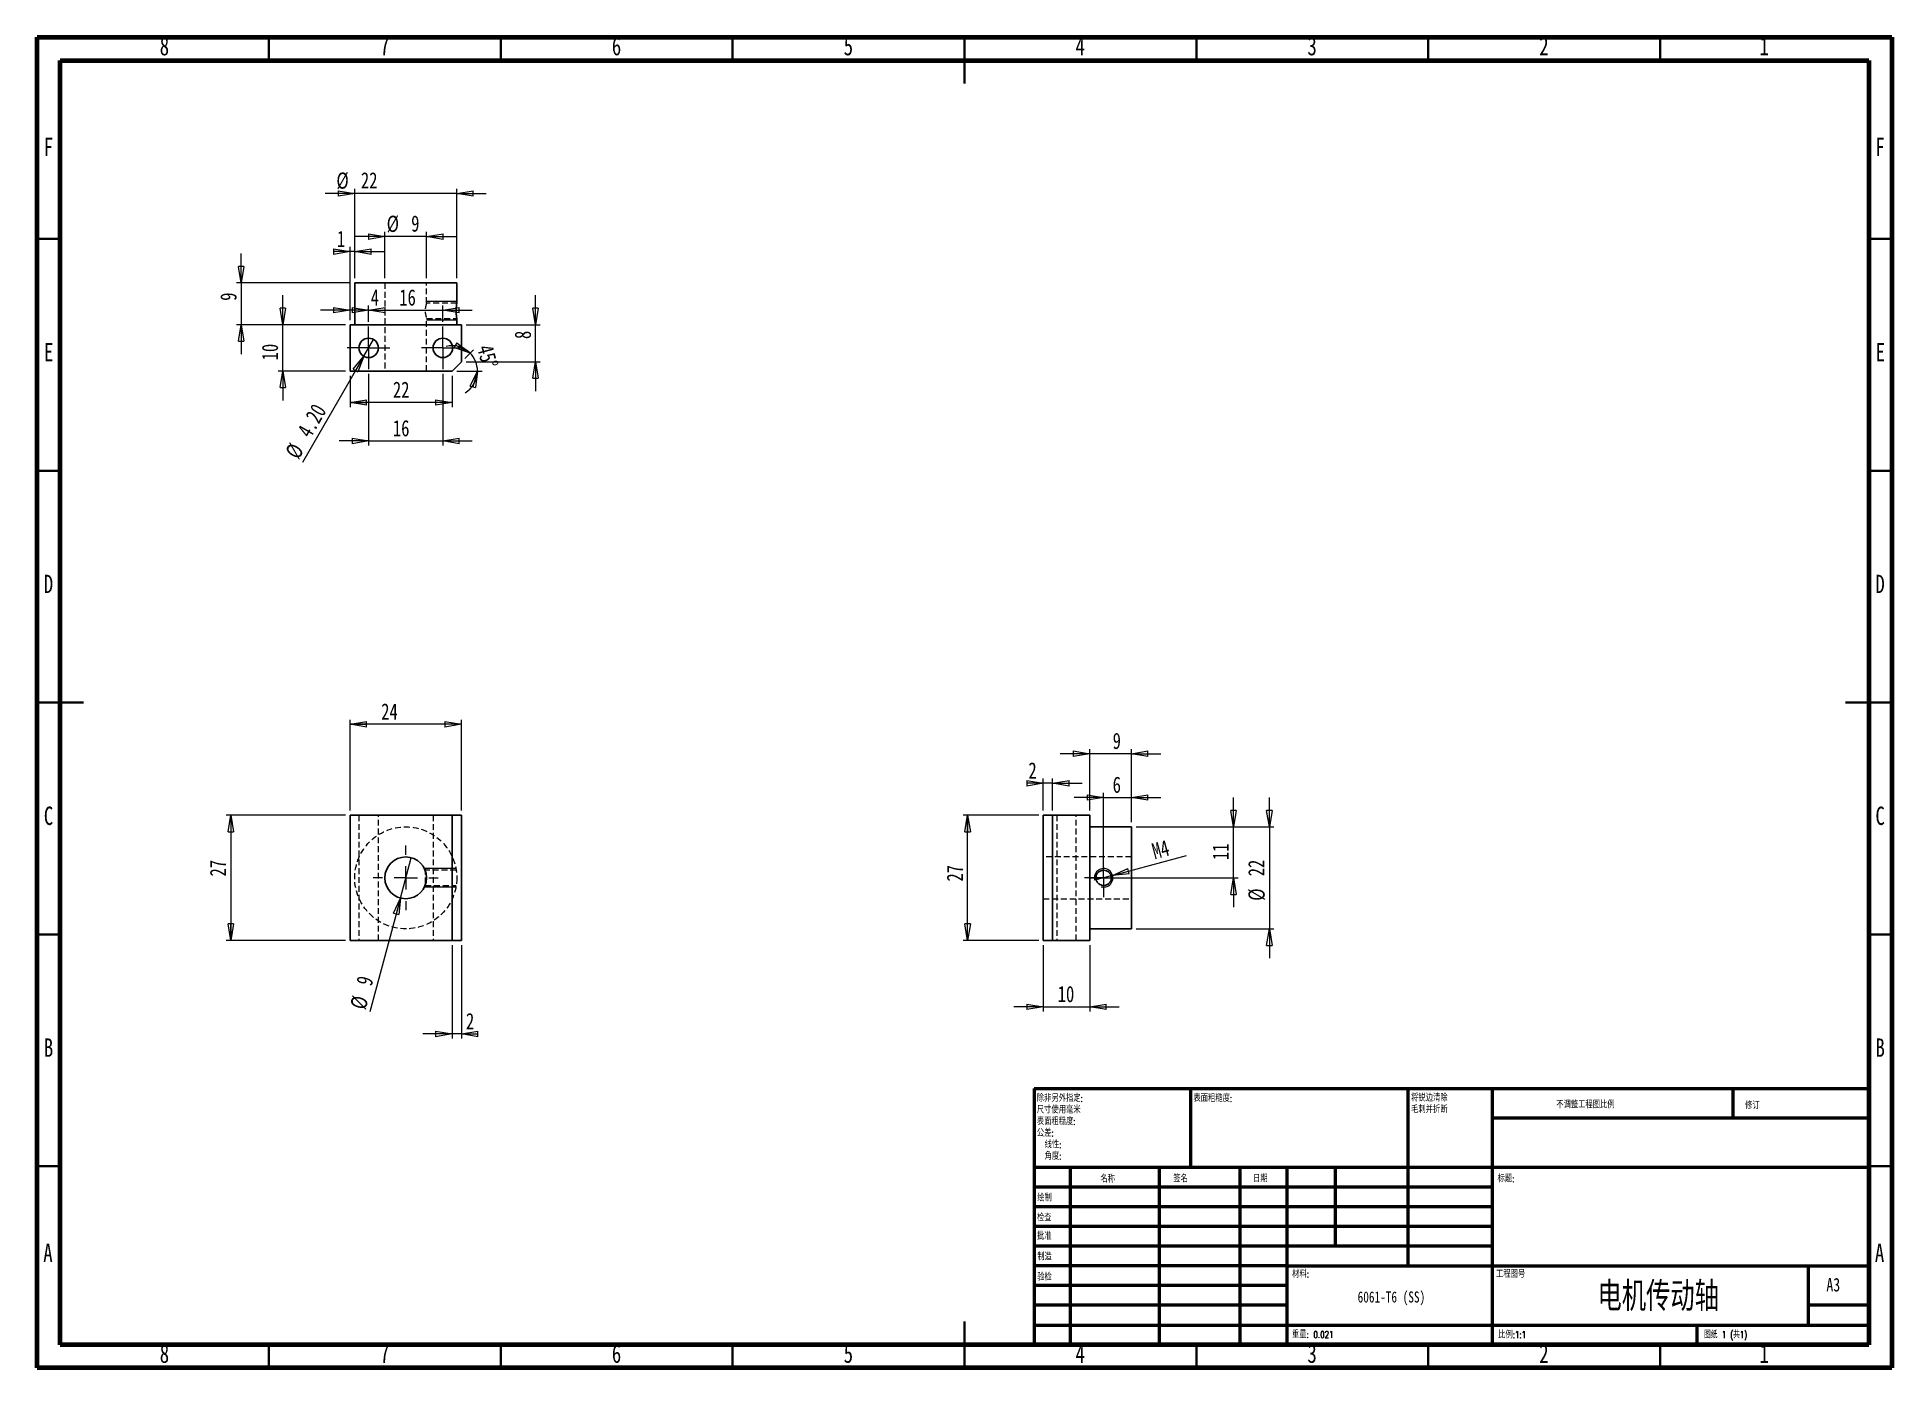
# Model space of a CAD drawing. Header units: millimetres. Extents: x 15 to 415, y 5 to 292.
import ezdxf

# ---------------------------------------------------------------- set-up
doc = ezdxf.new("R2010")
doc.units = ezdxf.units.MM
doc.linetypes.add('CENTERX2', pattern=[20.32, 12.7, -2.54, 2.54, -2.54])
doc.linetypes.add('HIDDEN', pattern=[1.905, 1.27, -0.635])
doc.styles.add('SLDTEXTSTYLE0', font='TXT', dxfattribs={"width": 0.75, "bigfont": 'bigfont'})
doc.styles.add('SLDTEXTSTYLE1', font='TXT', dxfattribs={"width": 0.694444, "bigfont": 'bigfont'})
doc.styles.add('SLDTEXTSTYLE2', font='TXT', dxfattribs={"width": 0.75})
doc.dimstyles.new('SLDDIMSTYLE0', dxfattribs={"dimtxt": 3.5, "dimasz": 3.556, "dimexe": 0, "dimexo": 0.0625, "dimgap": 0.875, "dimtad": 1, "dimrnd": 1e-09, "dimzin": 12, "dimdsep": 46, "dimtxsty": 'SLDTEXTSTYLE2', "dimblk1": 'CLOSED', "dimblk2": 'CLOSED', "dimsah": 1, "dimcen": 0.09, "dimadec": 0, "dimazin": 3, "dimtfac": 1, "dimtofl": 0, "dimtmove": 0, "dimatfit": 3, "dimldrblk": 'CLOSED', "dimfxl": 1, "dimfrac": 2, "dimtolj": 1, "dimtzin": 12, "dimarcsym": 0})
doc.dimstyles.new('SLDDIMSTYLE1', dxfattribs={"dimtxt": 3.5, "dimasz": 3.556, "dimexe": 0, "dimexo": 0.0625, "dimgap": 0.875, "dimtad": 1, "dimrnd": 1e-09, "dimzin": 12, "dimdsep": 46, "dimtxsty": 'SLDTEXTSTYLE2', "dimblk1": 'CLOSED', "dimblk2": 'CLOSED', "dimsah": 1, "dimcen": 0.09, "dimadec": 0, "dimazin": 3, "dimtfac": 1, "dimtmove": 0, "dimatfit": 0, "dimldrblk": 'CLOSED', "dimfxl": 1, "dimfrac": 2, "dimtolj": 1, "dimtzin": 12, "dimarcsym": 0})
doc.dimstyles.new('SLDDIMSTYLE2', dxfattribs={"dimtxt": 3.5, "dimasz": 3.556, "dimexe": 0, "dimexo": 0.0625, "dimgap": 0.875, "dimtad": 1, "dimrnd": 1e-09, "dimzin": 12, "dimdsep": 46, "dimtxsty": 'SLDTEXTSTYLE2', "dimblk1": 'NONE', "dimblk2": 'CLOSED', "dimsah": 1, "dimcen": 0, "dimadec": 0, "dimazin": 3, "dimtfac": 1, "dimtmove": 0, "dimatfit": 3, "dimldrblk": 'NONE', "dimfxl": 1, "dimfrac": 2, "dimtolj": 1, "dimtzin": 12, "dimarcsym": 0})
doc.dimstyles.new('SLDDIMSTYLE3', dxfattribs={"dimtxt": 3.5, "dimasz": 3.556, "dimexe": 0, "dimexo": 0.0625, "dimgap": 0.875, "dimtad": 1, "dimrnd": 1e-09, "dimzin": 4, "dimdsep": 46, "dimtxsty": 'SLDTEXTSTYLE2', "dimblk1": 'NONE', "dimblk2": 'CLOSED', "dimsah": 1, "dimcen": 0, "dimadec": 0, "dimazin": 1, "dimtfac": 1, "dimtmove": 0, "dimatfit": 3, "dimldrblk": 'NONE', "dimfxl": 1, "dimfrac": 2, "dimtolj": 1, "dimtzin": 12, "dimarcsym": 0})
doc.dimstyles.new('SLDDIMSTYLE4', dxfattribs={"dimtxt": 3.5, "dimasz": 3.556, "dimexe": 0, "dimexo": 0.0625, "dimgap": 0.875, "dimtad": 1, "dimdec": 4, "dimzin": 12, "dimdsep": 46, "dimtxsty": 'SLDTEXTSTYLE2', "dimblk1": 'CLOSED', "dimblk2": 'CLOSED', "dimsah": 1, "dimcen": 0.09, "dimazin": 3, "dimtfac": 1, "dimtofl": 0, "dimtmove": 0, "dimatfit": 3, "dimldrblk": 'CLOSED', "dimfxl": 1, "dimfrac": 2, "dimtolj": 1, "dimtzin": 12, "dimarcsym": 0})
doc.dimstyles.new('SLDDIMSTYLE5', dxfattribs={"dimtxt": 3.5, "dimasz": 3.556, "dimexe": 0, "dimexo": 0.0625, "dimgap": 0.875, "dimtad": 1, "dimrnd": 1e-09, "dimzin": 12, "dimdsep": 46, "dimtxsty": 'SLDTEXTSTYLE2', "dimblk1": 'NONE', "dimblk2": 'CLOSED', "dimsah": 1, "dimcen": 0, "dimadec": 0, "dimazin": 3, "dimtfac": 1, "dimtmove": 0, "dimatfit": 3, "dimldrblk": 'NONE', "dimfxl": 1, "dimfrac": 2, "dimtolj": 1, "dimtzin": 12, "dimarcsym": 0})

# ---------------------------------------------------------------- blocks, each defined once
blk = doc.blocks.new('SW_NOTE_0')
at = {"color": 0, "linetype": 'Continuous', "lineweight": 0, "char_height": 1.5, "attachment_point": 1, "style": 'SLDTEXTSTYLE0'}
for s, insert in [('\\M+18F9C\\M+194F1另\\M+18A4F\\M+18E77\\M+192E8:', (0, 1.93)), ('\\M+1955C\\M+196CA\\M+19165糙\\M+19378:', (0, -3.07)), ('\\M+18EDA\\M+190A1\\M+18E67\\M+19770\\M+19F7C\\M+195C4', (0, -0.57)), ('\\M+18CF6\\M+18DB7:', (0, -5.57)), ('线\\M+190AB:', (1.69, -8.07)), ('\\M+18A70\\M+19378:', (1.69, -10.57))]:
    blk.add_mtext(s, dxfattribs=dict(at, insert=insert))
blk = doc.blocks.new('SW_NOTE_1')
at = {"color": 0, "linetype": 'Continuous', "lineweight": 0, "char_height": 1.5, "attachment_point": 1, "style": 'SLDTEXTSTYLE0'}
for s, insert in [('\\M+18FAB锐边\\M+190B4\\M+18F9C', (0, 1.93)), ('\\M+196D1\\M+18E68\\M+19BF3\\M+190DC\\M+19266', (0, -0.57))]:
    blk.add_mtext(s, dxfattribs=dict(at, insert=insert))
blk = doc.blocks.new('_Closed')
at = {"color": 0, "linetype": 'ByBlock', "lineweight": -2}
for p, q in [((-1, 0.166667), (0, 0)), ((-1, 0.166667), (-1, -0.166667)), ((0, 0), (-1, -0.166667)), ((0, 0), (-1, 0))]:
    blk.add_line(p, q, dxfattribs=at)
blk = doc.blocks.new('_D')
at = {"color": 7, "linetype": 'Continuous', "lineweight": 18}
for p, q in [((81.5, 124.19), (55.78, 124.19)), ((56.78, 124.19), (56.78, 97.19)), ((81.5, 97.19), (55.78, 97.19))]:
    blk.add_line(p, q, dxfattribs=at)
at = {"color": 7, "linetype": 'Continuous', "lineweight": 18, "xscale": 3.556, "yscale": 3.556}
for p, rotation in [((56.78, 124.19, -0.5), 90), ((56.78, 97.19, -0.5), 270)]:
    blk.add_blockref('_Closed', p, dxfattribs=dict(at, rotation=rotation))
at = {"color": 7, "linetype": 'Continuous', "lineweight": 18, "insert": (52.26, 110.98), "char_height": 3.5, "attachment_point": 1, "rotation": 90, "style": 'SLDTEXTSTYLE2'}
blk.add_mtext('27', dxfattribs=at)
blk = doc.blocks.new('_D_1')
at = {"color": 7, "linetype": 'Continuous', "lineweight": 18}
for p, q in [((82.5, 125.19), (82.5, 144.8)), ((106.5, 125.19), (106.5, 144.8)), ((106.5, 143.8), (82.5, 143.8))]:
    blk.add_line(p, q, dxfattribs=at)
at = {"color": 7, "linetype": 'Continuous', "lineweight": 18, "xscale": 3.556, "yscale": 3.556, "rotation": 180}
blk.add_blockref('_Closed', (82.5, 143.8, -0.5), dxfattribs=at)
at = {"color": 7, "linetype": 'Continuous', "lineweight": 18, "xscale": 3.556, "yscale": 3.556}
blk.add_blockref('_Closed', (106.5, 143.8, -0.5), dxfattribs=at)
at = {"color": 7, "linetype": 'Continuous', "lineweight": 18, "insert": (89.21, 148.31), "char_height": 3.5, "attachment_point": 1, "style": 'SLDTEXTSTYLE2'}
blk.add_mtext('24', dxfattribs=at)
blk = doc.blocks.new('_D_2')
at = {"color": 7, "linetype": 'Continuous', "lineweight": 18}
for p, q in [((104.5, 96.19), (104.5, 76.03)), ((106.5, 96.19), (106.5, 76.03)), ((104.5, 77.03), (98.15, 77.03)), ((106.5, 77.03), (104.5, 77.03)), ((106.5, 77.03), (110.08, 77.03))]:
    blk.add_line(p, q, dxfattribs=at)
at = {"color": 7, "linetype": 'Continuous', "lineweight": 18, "xscale": 3.556, "yscale": 3.556}
blk.add_blockref('_Closed', (104.5, 77.03, -0.5), dxfattribs=at)
at = {"color": 7, "linetype": 'Continuous', "lineweight": 18, "xscale": 3.556, "yscale": 3.556, "rotation": 180}
blk.add_blockref('_Closed', (106.5, 77.03, -0.5), dxfattribs=at)
at = {"color": 7, "linetype": 'Continuous', "lineweight": 18, "insert": (107.49, 81.54), "char_height": 3.5, "attachment_point": 1, "style": 'SLDTEXTSTYLE2'}
blk.add_mtext('2', dxfattribs=at)
blk = doc.blocks.new('_D_3')
at = {"color": 7, "linetype": 'Continuous', "lineweight": 18}
for q in [(95.66, 115.04), (86.76, 81.82)]:
    blk.add_line((93.34, 106.34), q, dxfattribs=at)
at = {"color": 7, "linetype": 'Continuous', "lineweight": 18, "xscale": 3.556, "yscale": 3.556, "rotation": 75}
blk.add_blockref('_Closed', (93.34, 106.34, -0.5), dxfattribs=at)
at = {"color": 7, "linetype": 'Continuous', "lineweight": 18, "char_height": 3.5, "attachment_point": 1, "rotation": 75, "style": 'SLDTEXTSTYLE2'}
for s, insert in [('9', (83.74, 88.09)), ('%%c', (82.42, 82.98))]:
    blk.add_mtext(s, dxfattribs=dict(at, insert=insert))
blk = doc.blocks.new('_None')
blk = doc.blocks.new('SW_CENTERMARKSYMBOL_0')
at = {"color": 0, "linetype": 'Continuous', "lineweight": 0}
for p, q in [((0, 5), (0, 7)), ((-5, 0), (-7, 0)), ((0, 0), (-2.5, 0)), ((0, 0), (0, 2.5)), ((0, 0), (0, -2.5)), ((0, 0), (2.5, 0)), ((5, 0), (7, 0)), ((0, -5), (0, -7))]:
    blk.add_line(p, q, dxfattribs=at)
blk = doc.blocks.new('_D_4')
at = {"color": 7, "linetype": 'Continuous', "lineweight": 18}
for p, q in [((90, 248.99), (83.65, 248.99)), ((90, 239.99), (90, 249.99)), ((99, 248.99), (90, 248.99)), ((99, 239.99), (99, 249.99)), ((99, 248.99), (105.35, 248.99))]:
    blk.add_line(p, q, dxfattribs=at)
at = {"color": 7, "linetype": 'Continuous', "lineweight": 18, "xscale": 3.556, "yscale": 3.556}
blk.add_blockref('_Closed', (90, 248.99), dxfattribs=at)
at = {"color": 7, "linetype": 'Continuous', "lineweight": 18, "xscale": 3.556, "yscale": 3.556, "rotation": 180}
blk.add_blockref('_Closed', (99, 248.99), dxfattribs=at)
at = {"color": 7, "linetype": 'Continuous', "lineweight": 18, "char_height": 3.5, "attachment_point": 1, "style": 'SLDTEXTSTYLE2'}
for s, insert in [('%%c', (90.39, 253.5)), ('9', (95.67, 253.56))]:
    blk.add_mtext(s, dxfattribs=dict(at, insert=insert))
blk = doc.blocks.new('_D_5')
at = {"color": 7, "linetype": 'Continuous', "lineweight": 18}
for p, q in [((83.5, 258.3), (77.15, 258.3)), ((83.5, 239.99), (83.5, 259.3)), ((105.5, 258.3), (83.5, 258.3)), ((105.5, 239.99), (105.5, 259.3)), ((105.5, 258.3), (111.85, 258.3))]:
    blk.add_line(p, q, dxfattribs=at)
at = {"color": 7, "linetype": 'Continuous', "lineweight": 18, "xscale": 3.556, "yscale": 3.556}
blk.add_blockref('_Closed', (83.5, 258.3), dxfattribs=at)
at = {"color": 7, "linetype": 'Continuous', "lineweight": 18, "xscale": 3.556, "yscale": 3.556, "rotation": 180}
blk.add_blockref('_Closed', (105.5, 258.3), dxfattribs=at)
at = {"color": 7, "linetype": 'Continuous', "lineweight": 18, "char_height": 3.5, "attachment_point": 1, "style": 'SLDTEXTSTYLE2'}
for s, insert in [('%%c', (79.55, 262.82)), ('22', (84.83, 262.87))]:
    blk.add_mtext(s, dxfattribs=dict(at, insert=insert))
blk = doc.blocks.new('_D_6')
at = {"color": 7, "linetype": 'Continuous', "lineweight": 18}
for p, q in [((59.02, 238.99), (59.02, 245.34)), ((82.5, 238.99), (58.02, 238.99)), ((59.02, 238.99), (59.02, 229.99)), ((81.5, 229.99), (58.02, 229.99)), ((59.02, 229.99), (59.02, 223.64))]:
    blk.add_line(p, q, dxfattribs=at)
at = {"color": 7, "linetype": 'Continuous', "lineweight": 18, "xscale": 3.556, "yscale": 3.556}
for p, rotation in [((59.02, 238.99), 270), ((59.02, 229.99), 90)]:
    blk.add_blockref('_Closed', p, dxfattribs=dict(at, rotation=rotation))
at = {"color": 7, "linetype": 'Continuous', "lineweight": 18, "insert": (54.51, 235.14), "char_height": 3.5, "attachment_point": 1, "rotation": 90, "style": 'SLDTEXTSTYLE2'}
blk.add_mtext('9', dxfattribs=at)
blk = doc.blocks.new('_D_7')
at = {"color": 7, "linetype": 'Continuous', "lineweight": 18}
for p, q in [((67.98, 229.99), (67.98, 236.34)), ((81.5, 229.99), (66.98, 229.99)), ((67.98, 219.99), (67.98, 229.99)), ((81.5, 219.99), (66.98, 219.99)), ((67.98, 219.99), (67.98, 213.64))]:
    blk.add_line(p, q, dxfattribs=at)
at = {"color": 7, "linetype": 'Continuous', "lineweight": 18, "xscale": 3.556, "yscale": 3.556}
for p, rotation in [((67.98, 229.99), 270), ((67.98, 219.99), 90)]:
    blk.add_blockref('_Closed', p, dxfattribs=dict(at, rotation=rotation))
at = {"color": 7, "linetype": 'Continuous', "lineweight": 18, "insert": (63.46, 222.3), "char_height": 3.5, "attachment_point": 1, "rotation": 90, "style": 'SLDTEXTSTYLE2'}
blk.add_mtext('10', dxfattribs=at)
blk = doc.blocks.new('_D_8')
at = {"color": 7, "linetype": 'Continuous', "lineweight": 18}
for q in [(87.55, 226.81), (72.21, 200.24)]:
    blk.add_line((85.45, 223.17), q, dxfattribs=at)
at = {"color": 7, "linetype": 'Continuous', "lineweight": 18, "xscale": 3.556, "yscale": 3.556, "rotation": 60}
blk.add_blockref('_Closed', (85.45, 223.17), dxfattribs=at)
at = {"color": 7, "linetype": 'Continuous', "lineweight": 18, "char_height": 3.5, "attachment_point": 1, "rotation": 60, "style": 'SLDTEXTSTYLE2'}
for s, insert in [('4.20', (70.92, 207.08)), ('%%c', (68.32, 202.48))]:
    blk.add_mtext(s, dxfattribs=dict(at, insert=insert))
blk = doc.blocks.new('_D_9')
at = {"color": 7, "linetype": 'Continuous', "lineweight": 18}
for p, q in [((86.5, 219.39), (86.5, 203.91)), ((102.5, 219.39), (102.5, 203.91)), ((86.5, 204.91), (80.15, 204.91)), ((86.5, 204.91), (102.5, 204.91)), ((102.5, 204.91), (108.85, 204.91))]:
    blk.add_line(p, q, dxfattribs=at)
at = {"color": 7, "linetype": 'Continuous', "lineweight": 18, "xscale": 3.556, "yscale": 3.556}
blk.add_blockref('_Closed', (86.5, 204.91), dxfattribs=at)
at = {"color": 7, "linetype": 'Continuous', "lineweight": 18, "xscale": 3.556, "yscale": 3.556, "rotation": 180}
blk.add_blockref('_Closed', (102.5, 204.91), dxfattribs=at)
at = {"color": 7, "linetype": 'Continuous', "lineweight": 18, "insert": (91.73, 209.42), "char_height": 3.5, "attachment_point": 1, "style": 'SLDTEXTSTYLE2'}
blk.add_mtext('16', dxfattribs=at)
blk = doc.blocks.new('_D_10')
at = {"color": 7, "linetype": 'Continuous', "lineweight": 18}
for p, q in [((82.5, 218.99), (82.5, 212.21)), ((104.5, 218.99), (104.5, 212.21)), ((104.5, 213.21), (82.5, 213.21))]:
    blk.add_line(p, q, dxfattribs=at)
at = {"color": 7, "linetype": 'Continuous', "lineweight": 18, "xscale": 3.556, "yscale": 3.556, "rotation": 180}
blk.add_blockref('_Closed', (82.5, 213.21), dxfattribs=at)
at = {"color": 7, "linetype": 'Continuous', "lineweight": 18, "xscale": 3.556, "yscale": 3.556}
blk.add_blockref('_Closed', (104.5, 213.21), dxfattribs=at)
at = {"color": 7, "linetype": 'Continuous', "lineweight": 18, "insert": (91.73, 217.72), "char_height": 3.5, "attachment_point": 1, "style": 'SLDTEXTSTYLE2'}
blk.add_mtext('22', dxfattribs=at)
blk = doc.blocks.new('_D_11')
at = {"color": 7, "linetype": 'Continuous', "lineweight": 18}
for p, q in [((82.5, 245.75), (79.66, 245.75)), ((82.5, 230.99), (82.5, 246.75)), ((83.5, 245.75), (82.5, 245.75)), ((83.5, 239.99), (83.5, 246.75)), ((83.5, 245.75), (89.85, 245.75))]:
    blk.add_line(p, q, dxfattribs=at)
at = {"color": 7, "linetype": 'Continuous', "lineweight": 18, "xscale": 3.556, "yscale": 3.556}
blk.add_blockref('_Closed', (82.5, 245.75), dxfattribs=at)
at = {"color": 7, "linetype": 'Continuous', "lineweight": 18, "xscale": 3.556, "yscale": 3.556, "rotation": 180}
blk.add_blockref('_Closed', (83.5, 245.75), dxfattribs=at)
at = {"color": 7, "linetype": 'Continuous', "lineweight": 18, "insert": (79.66, 250.26), "char_height": 3.5, "attachment_point": 1, "style": 'SLDTEXTSTYLE2'}
blk.add_mtext('1', dxfattribs=at)
blk = doc.blocks.new('_D_12')
at = {"color": 7, "linetype": 'Continuous', "lineweight": 18}
for p, q in [((82.5, 233.11), (76.15, 233.11)), ((82.5, 230.99), (82.5, 234.11)), ((86.5, 233.11), (82.5, 233.11)), ((86.5, 230.59), (86.5, 234.11)), ((86.5, 233.11), (89.54, 233.11))]:
    blk.add_line(p, q, dxfattribs=at)
at = {"color": 7, "linetype": 'Continuous', "lineweight": 18, "xscale": 3.556, "yscale": 3.556}
blk.add_blockref('_Closed', (82.5, 233.11), dxfattribs=at)
at = {"color": 7, "linetype": 'Continuous', "lineweight": 18, "xscale": 3.556, "yscale": 3.556, "rotation": 180}
blk.add_blockref('_Closed', (86.5, 233.11), dxfattribs=at)
at = {"color": 7, "linetype": 'Continuous', "lineweight": 18, "insert": (86.96, 237.62), "char_height": 3.5, "attachment_point": 1, "style": 'SLDTEXTSTYLE2'}
blk.add_mtext('4', dxfattribs=at)
blk = doc.blocks.new('_D_13')
at = {"color": 7, "linetype": 'Continuous', "lineweight": 18}
for p, q in [((86.5, 233.11), (80.15, 233.11)), ((86.5, 230.59), (86.5, 234.11)), ((86.5, 233.11), (102.5, 233.11)), ((102.5, 230.59), (102.5, 234.11)), ((102.5, 233.11), (108.85, 233.11))]:
    blk.add_line(p, q, dxfattribs=at)
at = {"color": 7, "linetype": 'Continuous', "lineweight": 18, "xscale": 3.556, "yscale": 3.556}
blk.add_blockref('_Closed', (86.5, 233.11), dxfattribs=at)
at = {"color": 7, "linetype": 'Continuous', "lineweight": 18, "xscale": 3.556, "yscale": 3.556, "rotation": 180}
blk.add_blockref('_Closed', (102.5, 233.11), dxfattribs=at)
at = {"color": 7, "linetype": 'Continuous', "lineweight": 18, "insert": (93.11, 237.62), "char_height": 3.5, "attachment_point": 1, "style": 'SLDTEXTSTYLE2'}
blk.add_mtext('16', dxfattribs=at)
blk = doc.blocks.new('_D_14')
at = {"color": 7, "linetype": 'Continuous', "lineweight": 18}
for p, q in [((107.21, 222.7), (109.08, 224.57)), ((105.5, 219.99), (110.97, 219.99))]:
    blk.add_line(p, q, dxfattribs=at)
for start, end in [(45, 103.937), (0, 45), (301.063, 0)]:
    blk.add_arc((104.5, 219.99), 5.47, start, end, dxfattribs=at)
at = {"color": 7, "linetype": 'Continuous', "lineweight": 18, "xscale": 3.556, "yscale": 3.556}
for p, rotation in [((108.37, 223.86), 331.5095038162), ((109.97, 219.99), 73.4904961838)]:
    blk.add_blockref('_Closed', p, dxfattribs=dict(at, rotation=rotation))
at = {"color": 7, "linetype": 'Continuous', "lineweight": 18, "insert": (113.24, 225.96), "char_height": 3.5, "attachment_point": 1, "rotation": 284.9109, "style": 'SLDTEXTSTYLE2'}
blk.add_mtext('45°', dxfattribs=at)
blk = doc.blocks.new('_D_15')
at = {"color": 7, "linetype": 'Continuous', "lineweight": 18}
for p, q in [((122.5, 229.99), (122.5, 236.34)), ((107.5, 229.99), (123.5, 229.99)), ((122.5, 221.99), (122.5, 229.99)), ((107.5, 221.99), (123.5, 221.99)), ((122.5, 221.99), (122.5, 215.64))]:
    blk.add_line(p, q, dxfattribs=at)
at = {"color": 7, "linetype": 'Continuous', "lineweight": 18, "xscale": 3.556, "yscale": 3.556}
for p, rotation in [((122.5, 229.99), 270), ((122.5, 221.99), 90)]:
    blk.add_blockref('_Closed', p, dxfattribs=dict(at, rotation=rotation))
at = {"color": 7, "linetype": 'Continuous', "lineweight": 18, "insert": (117.99, 226.89), "char_height": 3.5, "attachment_point": 1, "rotation": 90, "style": 'SLDTEXTSTYLE2'}
blk.add_mtext('8', dxfattribs=at)
blk = doc.blocks.new('SW_CENTERMARKSYMBOL_1')
at = {"color": 0, "linetype": 'Continuous', "lineweight": 0}
for p, q in [((0, 2.5), (0, 4.6)), ((-2.5, 0), (-4.6, 0)), ((0, 0), (-2.5, 0)), ((0, 0), (0, 2.5)), ((0, 0), (0, -2.5)), ((0, 0), (2.5, 0)), ((2.5, 0), (4.6, 0)), ((0, -2.5), (0, -4.6))]:
    blk.add_line(p, q, dxfattribs=at)
blk = doc.blocks.new('SW_CENTERMARKSYMBOL_2')
at = {"color": 0, "linetype": 'Continuous', "lineweight": 0}
for p, q in [((0, 2.5), (0, 4.6)), ((-2.5, 0), (-4.6, 0)), ((0, 0), (-2.5, 0)), ((0, 0), (0, 2.5)), ((0, 0), (0, -2.5)), ((0, 0), (2.5, 0)), ((2.5, 0), (4.6, 0)), ((0, -2.5), (0, -4.6))]:
    blk.add_line(p, q, dxfattribs=at)
blk = doc.blocks.new('_D_16')
at = {"color": 7, "linetype": 'Continuous', "lineweight": 18}
for p, q in [((242, 137.47), (235.65, 137.47)), ((242, 125.19), (242, 138.47)), ((251, 137.47), (242, 137.47)), ((251, 122.69), (251, 138.47)), ((251, 137.47), (257.35, 137.47))]:
    blk.add_line(p, q, dxfattribs=at)
at = {"color": 7, "linetype": 'Continuous', "lineweight": 18, "xscale": 3.556, "yscale": 3.556}
blk.add_blockref('_Closed', (242, 137.47), dxfattribs=at)
at = {"color": 7, "linetype": 'Continuous', "lineweight": 18, "xscale": 3.556, "yscale": 3.556, "rotation": 180}
blk.add_blockref('_Closed', (251, 137.47), dxfattribs=at)
at = {"color": 7, "linetype": 'Continuous', "lineweight": 18, "insert": (246.95, 141.98), "char_height": 3.5, "attachment_point": 1, "style": 'SLDTEXTSTYLE2'}
blk.add_mtext('9', dxfattribs=at)
blk = doc.blocks.new('_D_17')
at = {"color": 7, "linetype": 'Continuous', "lineweight": 18}
for p, q in [((280.74, 121.69), (280.74, 128.04)), ((252, 121.69), (281.74, 121.69)), ((280.74, 121.69), (280.74, 99.69)), ((252, 99.69), (281.74, 99.69)), ((280.74, 99.69), (280.74, 93.34))]:
    blk.add_line(p, q, dxfattribs=at)
at = {"color": 7, "linetype": 'Continuous', "lineweight": 18, "xscale": 3.556, "yscale": 3.556}
for p, rotation in [((280.74, 121.69), 270), ((280.74, 99.69), 90)]:
    blk.add_blockref('_Closed', p, dxfattribs=dict(at, rotation=rotation))
at = {"color": 7, "linetype": 'Continuous', "lineweight": 18, "char_height": 3.5, "attachment_point": 1, "rotation": 90, "style": 'SLDTEXTSTYLE2'}
for s, insert in [('22', (276.18, 111.03)), ('%%c', (276.23, 105.75))]:
    blk.add_mtext(s, dxfattribs=dict(at, insert=insert))
blk = doc.blocks.new('_D_18')
at = {"color": 7, "linetype": 'Continuous', "lineweight": 18}
for q in [(262.91, 115.49), (243.07, 110.17)]:
    blk.add_line((246.93, 111.21), q, dxfattribs=at)
at = {"color": 7, "linetype": 'Continuous', "lineweight": 18, "xscale": 3.556, "yscale": 3.556, "rotation": 195}
blk.add_blockref('_Closed', (246.93, 111.21), dxfattribs=at)
at = {"color": 7, "linetype": 'Continuous', "lineweight": 18, "insert": (255.12, 118.03), "char_height": 3.5, "attachment_point": 1, "rotation": 15, "style": 'SLDTEXTSTYLE2'}
blk.add_mtext('M4', dxfattribs=at)
blk = doc.blocks.new('_D_19')
at = {"color": 7, "linetype": 'Continuous', "lineweight": 18}
for p, q in [((273, 121.69), (273, 128.04)), ((252, 121.69), (274, 121.69)), ((273, 110.69), (273, 121.69)), ((246, 110.69), (274, 110.69)), ((273, 110.69), (273, 104.34))]:
    blk.add_line(p, q, dxfattribs=at)
at = {"color": 7, "linetype": 'Continuous', "lineweight": 18, "xscale": 3.556, "yscale": 3.556}
for p, rotation in [((273, 121.69), 270), ((273, 110.69), 90)]:
    blk.add_blockref('_Closed', p, dxfattribs=dict(at, rotation=rotation))
at = {"color": 7, "linetype": 'Continuous', "lineweight": 18, "insert": (268.49, 114.53), "char_height": 3.5, "attachment_point": 1, "rotation": 90, "style": 'SLDTEXTSTYLE2'}
blk.add_mtext('11', dxfattribs=at)
blk = doc.blocks.new('_D_20')
at = {"color": 7, "linetype": 'Continuous', "lineweight": 18}
for p, q in [((245, 128.02), (238.65, 128.02)), ((245, 111.69), (245, 129.02)), ((245, 128.02), (251, 128.02)), ((251, 122.69), (251, 129.02)), ((251, 128.02), (257.35, 128.02))]:
    blk.add_line(p, q, dxfattribs=at)
at = {"color": 7, "linetype": 'Continuous', "lineweight": 18, "xscale": 3.556, "yscale": 3.556}
blk.add_blockref('_Closed', (245, 128.02), dxfattribs=at)
at = {"color": 7, "linetype": 'Continuous', "lineweight": 18, "xscale": 3.556, "yscale": 3.556, "rotation": 180}
blk.add_blockref('_Closed', (251, 128.02), dxfattribs=at)
at = {"color": 7, "linetype": 'Continuous', "lineweight": 18, "insert": (246.95, 132.53), "char_height": 3.5, "attachment_point": 1, "style": 'SLDTEXTSTYLE2'}
blk.add_mtext('6', dxfattribs=at)
blk = doc.blocks.new('_D_21')
at = {"color": 7, "linetype": 'Continuous', "lineweight": 18}
for p, q in [((232, 96.19), (232, 81.87)), ((242, 96.19), (242, 81.87)), ((232, 82.87), (225.65, 82.87)), ((232, 82.87), (242, 82.87)), ((242, 82.87), (248.35, 82.87))]:
    blk.add_line(p, q, dxfattribs=at)
at = {"color": 7, "linetype": 'Continuous', "lineweight": 18, "xscale": 3.556, "yscale": 3.556}
blk.add_blockref('_Closed', (232, 82.87), dxfattribs=at)
at = {"color": 7, "linetype": 'Continuous', "lineweight": 18, "xscale": 3.556, "yscale": 3.556, "rotation": 180}
blk.add_blockref('_Closed', (242, 82.87), dxfattribs=at)
at = {"color": 7, "linetype": 'Continuous', "lineweight": 18, "insert": (235.1, 87.38), "char_height": 3.5, "attachment_point": 1, "style": 'SLDTEXTSTYLE2'}
blk.add_mtext('10', dxfattribs=at)
blk = doc.blocks.new('_D_22')
at = {"color": 7, "linetype": 'Continuous', "lineweight": 18}
for p, q in [((232, 125.19), (232, 132.09)), ((234, 125.19), (234, 132.09)), ((232, 131.09), (228.78, 131.09)), ((234, 131.09), (232, 131.09)), ((234, 131.09), (240.35, 131.09))]:
    blk.add_line(p, q, dxfattribs=at)
at = {"color": 7, "linetype": 'Continuous', "lineweight": 18, "xscale": 3.556, "yscale": 3.556}
blk.add_blockref('_Closed', (232, 131.09), dxfattribs=at)
at = {"color": 7, "linetype": 'Continuous', "lineweight": 18, "xscale": 3.556, "yscale": 3.556, "rotation": 180}
blk.add_blockref('_Closed', (234, 131.09), dxfattribs=at)
at = {"color": 7, "linetype": 'Continuous', "lineweight": 18, "insert": (228.78, 135.6), "char_height": 3.5, "attachment_point": 1, "style": 'SLDTEXTSTYLE2'}
blk.add_mtext('2', dxfattribs=at)
blk = doc.blocks.new('_D_23')
at = {"color": 7, "linetype": 'Continuous', "lineweight": 18}
for p, q in [((231, 124.19), (214.68, 124.19)), ((215.68, 97.19), (215.68, 124.19)), ((231, 97.19), (214.68, 97.19))]:
    blk.add_line(p, q, dxfattribs=at)
at = {"color": 7, "linetype": 'Continuous', "lineweight": 18, "xscale": 3.556, "yscale": 3.556}
for p, rotation in [((215.68, 124.19), 90), ((215.68, 97.19), 270)]:
    blk.add_blockref('_Closed', p, dxfattribs=dict(at, rotation=rotation))
at = {"color": 7, "linetype": 'Continuous', "lineweight": 18, "insert": (211.17, 109.89), "char_height": 3.5, "attachment_point": 1, "rotation": 90, "style": 'SLDTEXTSTYLE2'}
blk.add_mtext('27', dxfattribs=at)
blk = doc.blocks.new('SW_CENTERMARKSYMBOL_3')
at = {"color": 0, "linetype": 'Continuous', "lineweight": 0}
for p, q in [((0, 2.5), (0, 4.15)), ((-2.5, 0), (-4.15, 0)), ((0, 0), (-2.5, 0)), ((0, 0), (0, 2.5)), ((0, 0), (0, -2.5)), ((0, 0), (2.5, 0)), ((2.5, 0), (4.15, 0)), ((0, -2.5), (0, -4.15))]:
    blk.add_line(p, q, dxfattribs=at)

msp = doc.modelspace()

# ---------------------------------------------------------------- linework, layer by layer
at = {"color": 7, "linetype": 'Continuous', "lineweight": 70}
for p, q in [((15, 5), (15, 292)), ((15, 292), (415, 292)), ((415, 292), (415, 5)), ((20, 10), (20, 287)), ((20, 287), (410, 287)), ((410, 287), (410, 10)), ((410, 10), (20, 10)), ((415, 5), (15, 5))]:
    msp.add_line(p, q, dxfattribs=at)
at = {"color": 7, "linetype": 'Continuous', "lineweight": 35}
for p, q in [((65, 287), (65, 292)), ((115, 287), (115, 292)), ((165, 287), (165, 292)), ((215, 292.001), (215, 281.999)), ((215, 287), (215, 292)), ((265, 287), (265, 292)), ((315, 287), (315, 292)), ((365, 287), (365, 292)), ((20, 248.5), (15, 248.5)), ((410, 248.5), (415, 248.5)), ((20, 198.5), (15, 198.5)), ((410, 198.5), (415, 198.5)), ((14.999, 148.5), (25.001, 148.5)), ((20, 148.5), (15, 148.5)), ((415.001, 148.5), (404.999, 148.5)), ((410, 148.5), (415, 148.5)), ((20, 98.5), (15, 98.5)), ((410, 98.5), (415, 98.5)), ((20, 48.5), (15, 48.5)), ((410, 48.5), (415, 48.5)), ((215, 4.999), (215, 15.001)), ((65, 10), (65, 5)), ((115, 10), (115, 5)), ((165, 10), (165, 5)), ((215, 10), (215, 5)), ((265, 10), (265, 5)), ((315, 10), (315, 5)), ((365, 10), (365, 5))]:
    msp.add_line(p, q, dxfattribs=at)
at = {"color": 7, "linetype": 'Continuous', "lineweight": 25}
for p, q in [((83.5, 238.99), (83.5, 229.99)), ((105.5, 238.99), (83.5, 238.99)), ((105.5, 234.64), (105.5, 238.99)), ((82.5, 219.99), (82.5, 229.99)), ((106.5, 229.99), (82.5, 229.99)), ((105.5, 229.99), (105.5, 231.3447)), ((106.5, 221.99), (106.5, 229.99)), ((104.5, 219.99), (106.5, 221.99)), ((104.5, 219.99), (82.5, 219.99)), ((82.5, 124.19), (82.5, 97.19)), ((104.5, 124.19), (82.5, 124.19)), ((104.5, 97.19), (104.5, 124.19)), ((104.5, 124.19), (106.5, 124.19)), ((106.5, 124.19), (106.5, 97.19)), ((232, 97.19), (232, 124.19)), ((232, 124.19), (234, 124.19)), ((234, 124.19), (234, 97.19)), ((234, 124.19), (242, 124.19)), ((242, 97.19), (242, 124.19)), ((251, 121.69), (242, 121.69)), ((251, 110.69), (251, 121.69)), ((251, 99.69), (251, 110.69)), ((82.5, 97.19), (104.5, 97.19)), ((106.5, 97.19), (104.5, 97.19)), ((234, 97.19), (232, 97.19)), ((234, 97.19), (242, 97.19)), ((242, 99.69), (251, 99.69))]:
    msp.add_line(p, q, dxfattribs=at)
at = {"color": 7, "linetype": 'HIDDEN', "lineweight": 18}
for p, q in [((90, 238.99), (90, 219.99)), ((99, 234.64), (99, 238.99)), ((105.5, 234.64), (99, 234.64)), ((98.99959, 231.34), (105.5, 231.34)), ((99, 219.99), (99, 231.34113)), ((84.4, 124.19), (84.4, 97.19)), ((88.6, 97.19), (88.6, 124.19)), ((100.4, 124.19), (100.4, 97.19)), ((104.6, 97.19), (104.6, 124.19)), ((234.9, 124.19), (234.9, 97.19)), ((239.1, 97.19), (239.1, 124.19)), ((98.68659, 112.69), (98.68659, 108.69)), ((105.37638, 112.34), (98.68893, 112.34)), ((251, 115.19), (232, 115.19)), ((98.68861, 109.04), (105.37568, 109.04)), ((232, 106.19), (251, 106.19))]:
    msp.add_line(p, q, dxfattribs=at)
at = {"color": 7, "linetype": 'Continuous', "lineweight": 18}
for p, q in [((105.5, 234.99), (99, 234.99)), ((105.5, 230.99), (99, 230.99)), ((105.31665, 112.69), (98.68659, 112.69)), ((105.31665, 108.69), (98.68659, 108.69))]:
    msp.add_line(p, q, dxfattribs=at)
at = {"color": 7, "linetype": 'CENTERX2'}
msp.add_line((242, 110.69), (245, 110.69), dxfattribs=at)
at = {"color": 7, "linetype": 'Continuous', "lineweight": 50}
for p, q in [((230, 65.25), (410, 65.25)), ((230, 65.25), (230, 10)), ((263.8, 48.25), (263.8, 65.25)), ((310.6, 65.25), (310.6, 27)), ((328.8, 65.25), (328.8, 10)), ((380.8, 58.875), (380.8, 65.25)), ((410, 58.875), (328.8, 58.875)), ((410, 48.25), (230, 48.25)), ((237.8, 48.25), (237.8, 10)), ((256.99095, 48.25), (256.99095, 10)), ((274.39893, 48.25), (274.39893, 10)), ((284.6, 10), (284.6, 48.25)), ((295, 31.25), (295, 48.25)), ((328.8, 44), (230, 44)), ((328.8, 39.75), (230, 39.75)), ((328.8, 35.5), (230, 35.5)), ((328.8, 31.25), (230, 31.25)), ((284.6, 27), (230, 27)), ((284.6, 27), (410, 27)), ((397, 14.25), (397, 27)), ((284.6, 22.74993), (230, 22.74993)), ((284.6, 18.5), (230, 18.5)), ((410, 18.5), (397, 18.5)), ((230, 14.25), (410, 14.25)), ((373, 10), (373, 14.25))]:
    msp.add_line(p, q, dxfattribs=at)
at = {"color": 7, "linetype": 'Continuous', "lineweight": 25}
for centre, radius in [((86.5, 224.99), 2.1), ((102.5, 224.99), 2.1), ((94.5, 110.69), 4.5)]:
    msp.add_circle(centre, radius, dxfattribs=at)
at = {"color": 7, "linetype": 'HIDDEN', "lineweight": 18}
msp.add_circle((94.5, 110.69), 11, dxfattribs=at)
at = {"color": 7, "linetype": 'Continuous', "lineweight": 18}
msp.add_arc((245, 110.69), 2, 255, 195, dxfattribs=at)
at = {"color": 7, "linetype": 'HIDDEN', "lineweight": 18}
msp.add_open_spline([(99, 234.64), (98.99849, 234.6359), (98.99542, 234.62758), (98.97135, 234.56087), (98.93537, 234.4561), (98.88973, 234.31294), (98.83821, 234.13223), (98.7861, 233.9174), (98.73892, 233.67042), (98.70411, 233.40454), (98.68575, 233.12623), (98.68588, 232.85502), (98.70305, 232.59088), (98.73391, 232.34398), (98.77601, 232.11105), (98.82536, 231.89725), (98.87784, 231.70647), (98.92706, 231.54879), (98.96803, 231.42849), (98.99227, 231.36102), (99.00242, 231.33337), (98.99972, 231.34076), (98.99959, 231.34113)], degree=3, knots=[0, 0, 0, 0, 0.05056407, 0.102651779, 0.153201002, 0.205119781, 0.257548639, 0.311392046, 0.365595694, 0.421493587, 0.473498738, 0.527199183, 0.576352428, 0.626887124, 0.67701591, 0.728431995, 0.781719554, 0.83650415, 0.89043473, 0.946095559, 0.997270732, 1, 1, 1, 1], dxfattribs=at)
at = {"color": 7, "linetype": 'Continuous', "lineweight": 25}
for points, knots in [([(105.5, 234.64), (105.49934, 234.63565), (105.49801, 234.62682), (105.48756, 234.5558), (105.472, 234.44358), (105.45263, 234.2909), (105.43141, 234.10009), (105.41097, 233.8789), (105.39333, 233.62976), (105.38086, 233.36465), (105.37479, 233.08687), (105.37586, 232.81027), (105.38389, 232.53712), (105.39777, 232.2796), (105.41622, 232.03953), (105.43696, 231.82707), (105.458, 231.64498), (105.47673, 231.50142), (105.49097, 231.40067), (105.49914, 231.34573), (105.49925, 231.345), (105.4993, 231.3447)], [0, 0, 0, 0, 0.052520221, 0.106573895, 0.159091197, 0.213111796, 0.26599173, 0.320389513, 0.373511494, 0.428196021, 0.48091534, 0.535189281, 0.587488457, 0.641293704, 0.693810234, 0.747820178, 0.80085056, 0.855415905, 0.908460463, 0.96307216, 1, 1, 1, 1]), ([(246.65, 110.69), (246.65, 110.79917), (246.63927, 110.90649), (246.59727, 111.11757), (246.56547, 111.22245), (246.4826, 111.42219), (246.4319, 111.5169), (246.31217, 111.69614), (246.24258, 111.78089), (246.01459, 112.00882), (245.83076, 112.1317), (245.43382, 112.29638), (245.21648, 112.33988), (244.89316, 112.34006), (244.78367, 112.32931), (244.57194, 112.28716), (244.46901, 112.25597), (244.26906, 112.17322), (244.17266, 112.12162), (243.99405, 112.00229), (243.91058, 111.93398), (243.75676, 111.78027), (243.6886, 111.69711), (243.5691, 111.51859), (243.51735, 111.42207), (243.43453, 111.22243), (243.40325, 111.11958), (243.36088, 110.90785), (243.35004, 110.79839), (243.34992, 110.47513), (243.39319, 110.25772), (243.55759, 109.86044), (243.68023, 109.6766), (243.90816, 109.44824), (243.99292, 109.37856), (244.17185, 109.25883), (244.26649, 109.20805), (244.46634, 109.12494), (244.57102, 109.09311), (244.78198, 109.05093), (244.88954, 109.04009), (245.10766, 109.03991), (245.21496, 109.05052), (245.42614, 109.09235), (245.53115, 109.12409), (245.73082, 109.20673), (245.82558, 109.25733), (246.00506, 109.37699), (246.0898, 109.44647), (246.31786, 109.67417), (246.44095, 109.85794), (246.606, 110.25476), (246.65, 110.47166), (246.65, 110.69)], [0, 0, 0, 0, 0.03125, 0.03125, 0.0625, 0.0625, 0.09375, 0.09375, 0.125, 0.125, 0.1875, 0.1875, 0.25, 0.25, 0.28125, 0.28125, 0.3125, 0.3125, 0.34375, 0.34375, 0.375, 0.375, 0.40625, 0.40625, 0.4375, 0.4375, 0.46875, 0.46875, 0.5, 0.5, 0.5625, 0.5625, 0.625, 0.625, 0.65625, 0.65625, 0.6875, 0.6875, 0.71875, 0.71875, 0.75, 0.75, 0.78125, 0.78125, 0.8125, 0.8125, 0.84375, 0.84375, 0.875, 0.875, 0.9375, 0.9375, 1, 1, 1, 1])]:
    msp.add_open_spline(points, degree=3, knots=knots, dxfattribs=at)

# ---------------------------------------------------------------- block references
at = {"color": 7, "linetype": 'Continuous', "lineweight": 0}
for name, p in [('SW_CENTERMARKSYMBOL_1', (86.5, 224.99)), ('SW_CENTERMARKSYMBOL_2', (102.5, 224.99)), ('SW_CENTERMARKSYMBOL_0', (94.5, 110.69)), ('SW_CENTERMARKSYMBOL_3', (245, 110.69)), ('SW_NOTE_0', (230.59367, 61.98737)), ('SW_NOTE_1', (311.30922, 62.06949))]:
    msp.add_blockref(name, p, dxfattribs=at)

# ---------------------------------------------------------------- texts
for s, insert, char_height, attachment_point, style in [('8', (42.46004, 292.06015), 3.96875, 2, 'SLDTEXTSTYLE2'), ('6', (139.96004, 292.06015), 3.96875, 2, 'SLDTEXTSTYLE2'), ('3', (289.96004, 292.06015), 3.96875, 2, 'SLDTEXTSTYLE2'), ('2', (339.96004, 292.06015), 3.96875, 2, 'SLDTEXTSTYLE2'), ('7', (89.96004, 292.06015), 3.96875, 2, 'SLDTEXTSTYLE2'), ('5', (189.96004, 292.06015), 3.96875, 2, 'SLDTEXTSTYLE2'), ('4', (239.96004, 292.06015), 3.96875, 2, 'SLDTEXTSTYLE2'), ('1', (387.46004, 292.06015), 3.96875, 2, 'SLDTEXTSTYLE2'), ('F', (17.45774, 270.31015), 3.96875, 2, 'SLDTEXTSTYLE2'), ('F', (412.45774, 270.31015), 3.96875, 2, 'SLDTEXTSTYLE2'), ('E', (17.50781, 226.06015), 3.96875, 2, 'SLDTEXTSTYLE2'), ('E', (412.50781, 226.06015), 3.96875, 2, 'SLDTEXTSTYLE2'), ('D', (17.45269, 176.06015), 3.96875, 2, 'SLDTEXTSTYLE2'), ('D', (412.45269, 176.06015), 3.96875, 2, 'SLDTEXTSTYLE2'), ('C', (17.45866, 126.06015), 3.96875, 2, 'SLDTEXTSTYLE2'), ('C', (412.45866, 126.06015), 3.96875, 2, 'SLDTEXTSTYLE2'), ('B', (17.4706, 76.06015), 3.96875, 2, 'SLDTEXTSTYLE2'), ('B', (412.4706, 76.06015), 3.96875, 2, 'SLDTEXTSTYLE2'), ('\\M+1955C\\M+196CA\\M+19165糙\\M+19378:', (264.37129, 63.91927), 1.5, 1, 'SLDTEXTSTYLE0'), ('\\M+19573调\\M+190AE\\M+18D48\\M+192F6图\\M+194E4\\M+197E1', (342.61464, 62.53299), 1.5, 1, 'SLDTEXTSTYLE0'), ('\\M+18F43订', (383.32758, 62.33491), 1.5, 1, 'SLDTEXTSTYLE0'), ('\\M+196BC\\M+18FCC', (244.32224, 46.50148), 1.5, 1, 'SLDTEXTSTYLE0'), ('签\\M+196BC', (260.03359, 46.56176), 1.5, 1, 'SLDTEXTSTYLE0'), ('\\M+193FA\\M+18AFA', (277.2147, 46.57618), 1.5, 1, 'SLDTEXTSTYLE0'), ('标题:', (329.95619, 46.57618), 1.5, 1, 'SLDTEXTSTYLE0'), ('绘\\M+190A7', (230.68467, 42.42971), 1.5, 1, 'SLDTEXTSTYLE0'), ('检查', (230.62358, 38.15441), 1.5, 1, 'SLDTEXTSTYLE0'), ('\\M+194E1\\M+18F79', (230.62163, 34.17683), 1.5, 1, 'SLDTEXTSTYLE0'), ('A', (17.33969, 31.81015), 3.96875, 2, 'SLDTEXTSTYLE2'), ('\\M+190A7\\M+191A2', (230.68219, 29.7337), 1.5, 1, 'SLDTEXTSTYLE0'), ('A', (412.33969, 31.81015), 3.96875, 2, 'SLDTEXTSTYLE2'), ('验检', (230.67686, 25.34965), 1.5, 1, 'SLDTEXTSTYLE0'), ('\\M+18DDE\\M+197BF:', (285.64586, 25.98606), 1.5, 1, 'SLDTEXTSTYLE0'), ('\\M+18D48\\M+192F6图\\M+18D86', (329.62865, 25.98606), 1.5, 1, 'SLDTEXTSTYLE0'), ('电\\M+18AF7传动轴', (364.60572, 23.60691), 6.35, 2, 'SLDTEXTSTYLE0'), ('A3', (400.87116, 24.40639), 2.910417, 1, 'SLDTEXTSTYLE2'), ('6061-T6 (SS)', (307.06489, 21.48557), 2.38125, 2, 'SLDTEXTSTYLE2'), ('\\M+18F64\\M+197CA: 0.021', (285.61781, 12.94931), 1.4986, 1, 'SLDTEXTSTYLE0'), ('\\M+194E4\\M+197E1:1:1', (330.07397, 12.90009), 1.5, 1, 'SLDTEXTSTYLE0'), ('图纸 1 (\\M+18BA41)', (374.47829, 12.90009), 1.5, 1, 'SLDTEXTSTYLE1'), ('8', (42.46004, 10.06015), 3.96875, 2, 'SLDTEXTSTYLE2'), ('7', (89.96004, 10.06015), 3.96875, 2, 'SLDTEXTSTYLE2'), ('6', (139.96004, 10.06015), 3.96875, 2, 'SLDTEXTSTYLE2'), ('5', (189.96004, 10.06015), 3.96875, 2, 'SLDTEXTSTYLE2'), ('4', (239.96004, 10.06015), 3.96875, 2, 'SLDTEXTSTYLE2'), ('3', (289.96004, 10.06015), 3.96875, 2, 'SLDTEXTSTYLE2'), ('2', (339.96004, 10.06015), 3.96875, 2, 'SLDTEXTSTYLE2'), ('1', (387.46004, 10.06015), 3.96875, 2, 'SLDTEXTSTYLE2')]:
    msp.add_mtext(s, dxfattribs=dict(at, insert=insert, char_height=char_height, attachment_point=attachment_point, style=style))

# ---------------------------------------------------------------- dimensions: what is measured, and where the dimension line sits
at = {"color": 7, "linetype": 'Continuous', "lineweight": 18}
for base, p1, p2, picture, middle in [((83.5, 258.30462), (105.5, 238.99), (83.5, 238.99), '_D_5', (84.77691, 258.30462)), ((90, 248.99), (99, 238.99), (90, 238.99), '_D_4', (94.32087, 248.99))]:
    dim = msp.add_linear_dim(base=base, p1=p1, p2=p2, text='%%c<>', dimstyle='SLDDIMSTYLE1', dxfattribs=at)
    dim.commit()
    dim.dimension.update_dxf_attribs({"geometry": picture, "text_midpoint": middle, "dimtype": 160})
for base, p1, p2, dimstyle, picture, middle in [((82.5, 245.7527), (83.5, 238.99), (82.5, 229.99), 'SLDDIMSTYLE1', '_D_11', (80.9536, 245.7527)), ((82.5, 233.10869), (86.5, 229.59), (82.5, 229.99), 'SLDDIMSTYLE1', '_D_12', (88.2519, 233.10869)), ((102.5, 233.10869), (86.5, 229.59), (102.5, 229.59), 'SLDDIMSTYLE1', '_D_13', (95.70073, 233.10869)), ((102.5, 204.90696), (86.5, 220.39), (102.5, 220.39), 'SLDDIMSTYLE1', '_D_9', (94.32087, 204.90696)), ((82.5, 213.21036), (104.5, 219.99), (82.5, 219.99), 'SLDDIMSTYLE0', '_D_10', (94.32087, 213.21036)), ((82.5, 143.79531), (106.5, 124.19), (82.5, 124.19), 'SLDDIMSTYLE0', '_D_1', (91.79572, 143.79531)), ((242, 137.46624), (251, 121.69), (242, 124.19), 'SLDDIMSTYLE1', '_D_16', (248.24588, 137.46624)), ((232, 131.08688), (234, 124.19), (232, 124.19), 'SLDDIMSTYLE1', '_D_22', (230.07541, 131.08688)), ((251, 128.02244), (245, 110.69), (251, 121.69), 'SLDDIMSTYLE1', '_D_20', (248.24588, 128.02244)), ((104.5, 77.0309), (106.5, 97.19), (104.5, 97.19), 'SLDDIMSTYLE1', '_D_2', (108.78401, 77.0309)), ((242, 82.86584), (232, 97.19), (242, 97.19), 'SLDDIMSTYLE1', '_D_21', (237.68211, 82.86584))]:
    dim = msp.add_linear_dim(base=base, p1=p1, p2=p2, dimstyle=dimstyle, dxfattribs=at)
    dim.commit()
    dim.dimension.update_dxf_attribs({"geometry": picture, "text_midpoint": middle, "dimtype": 160})
for base, p1, p2, dimstyle, picture, middle in [((59.01748, 229.99), (83.5, 238.99), (82.5, 229.99), 'SLDDIMSTYLE1', '_D_6', (59.01748, 236.4369)), ((67.97595, 229.99), (82.5, 219.99), (82.5, 229.99), 'SLDDIMSTYLE1', '_D_7', (67.97595, 224.89001)), ((122.5, 229.99), (106.5, 221.99), (106.5, 229.99), 'SLDDIMSTYLE1', '_D_15', (122.5, 228.18035)), ((273, 121.69), (245, 110.69), (251, 121.69), 'SLDDIMSTYLE1', '_D_19', (273, 117.11362)), ((56.77575, 97.19), (82.5, 124.19), (82.5, 97.19), 'SLDDIMSTYLE0', '_D', (56.77575, 113.56895)), ((215.67702, 124.19), (232, 97.19), (232, 124.19), 'SLDDIMSTYLE0', '_D_23', (215.67702, 112.47763))]:
    dim = msp.add_linear_dim(base=base, p1=p1, p2=p2, angle=90, dimstyle=dimstyle, dxfattribs=at)
    dim.commit()
    dim.dimension.update_dxf_attribs({"geometry": picture, "text_midpoint": middle, "dimtype": 160})
for p1, p2, dimstyle, picture, middle in [((87.55, 226.80865), (85.45, 223.17135), 'SLDDIMSTYLE3', '_D_8', (75.70282, 206.28873)), ((95.66469, 115.03667), (93.33531, 106.34333), 'SLDDIMSTYLE2', '_D_3', (87.74313, 85.47299))]:
    dim = msp.add_diameter_dim_2p(p1=p1, p2=p2, dimstyle=dimstyle, dxfattribs=at)
    dim.commit()
    dim.dimension.update_dxf_attribs({"geometry": picture, "text_midpoint": middle, "dimtype": 163})
dim = msp.add_angular_dim_2l(base=(109.55527, 222.08396), line1=((82.5, 219.99), (104.5, 219.99)), line2=((104.5, 219.99), (106.5, 221.99)), dimstyle='SLDDIMSTYLE4', dxfattribs=at)
dim.commit()
dim.dimension.update_dxf_attribs({"geometry": '_D_14', "text_midpoint": (109.78753, 221.39798), "dimtype": 162})
dim = msp.add_linear_dim(base=(280.7418, 99.69), p1=(251, 121.69), p2=(251, 99.69), angle=90, text='%%c<>', dimstyle='SLDDIMSTYLE1', dxfattribs=at)
dim.commit()
dim.dimension.update_dxf_attribs({"geometry": '_D_17', "text_midpoint": (280.7418, 110.97501), "dimtype": 160})
dim = msp.add_diameter_dim_2p(p1=(243.06815, 110.17236), p2=(246.93185, 111.20764), text='M4', dimstyle='SLDDIMSTYLE5', override={"dimpost": '<>'}, dxfattribs=at)
dim.commit()
dim.dimension.update_dxf_attribs({"geometry": '_D_18', "text_midpoint": (259.82957, 114.66358), "dimtype": 163})

doc.saveas('drawing.dxf')
